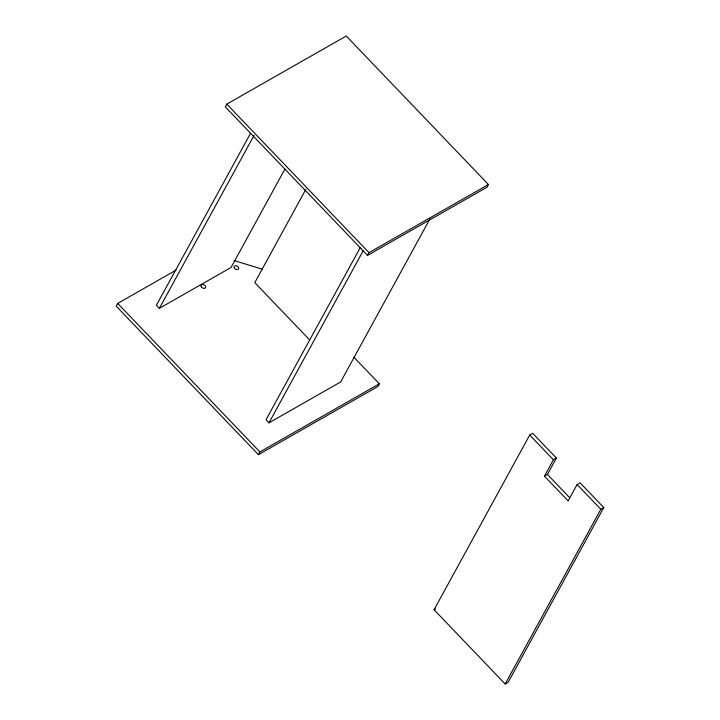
<?xml version="1.0" encoding="UTF-8"?>
<svg xmlns="http://www.w3.org/2000/svg" width="720" height="720" viewBox="0 0 720 720"><rect width="100%" height="100%" fill="white"/><g stroke="black" fill="none" stroke-linecap="round" stroke-linejoin="round"><path stroke-width="1.08" d="M176.13 270.09L117.702 303.417L116.208 306.144L258.399 454.671L377.856 386.532L379.35 383.805L353.844 357.165M226.8 104.13L225.306 106.866L367.506 255.384L486.954 187.254L488.448 184.527L346.257 36L226.8 104.13L369 252.657L367.506 255.384M250.56 133.281L156.402 305.253L159.363 308.349L231.039 267.471L284.841 169.2M159.363 308.349L254.061 135.387M305.892 189.27L254.781 282.627L309.654 339.939M360.171 247.761L266.013 419.742L268.974 422.838L340.65 381.96L429.957 218.826M268.974 422.838L363.132 250.857M258.399 454.671L259.893 451.935L379.35 383.805M434.061 609.741L529.713 435.024L532.701 433.323L556.398 458.082L547.434 474.453L544.446 476.163L568.143 500.913L577.107 484.533L580.095 482.832L603.792 507.582L508.149 682.299L505.161 684L434.061 609.741L435.555 608.886M544.446 476.163L553.41 459.783L556.398 458.082M505.161 684L600.813 509.292L603.792 507.582M369 252.657L488.448 184.527M234.099 260.55L261.981 269.118M529.713 435.024L553.41 459.783M577.107 484.533L600.813 509.292M547.434 474.453L569.601 497.61M117.702 303.417L259.893 451.935M201.357 286.902A2.466 1.764 28.7 0 0 205.38 287.847A2.466 1.764 28.7 0 0 203.382 284.562A2.466 1.764 28.7 0 0 201.357 286.902M234.333 268.101A2.466 1.764 28.7 0 0 238.356 269.037A2.466 1.764 28.7 0 0 236.358 265.761A2.466 1.764 28.7 0 0 234.333 268.101"/></g></svg>
